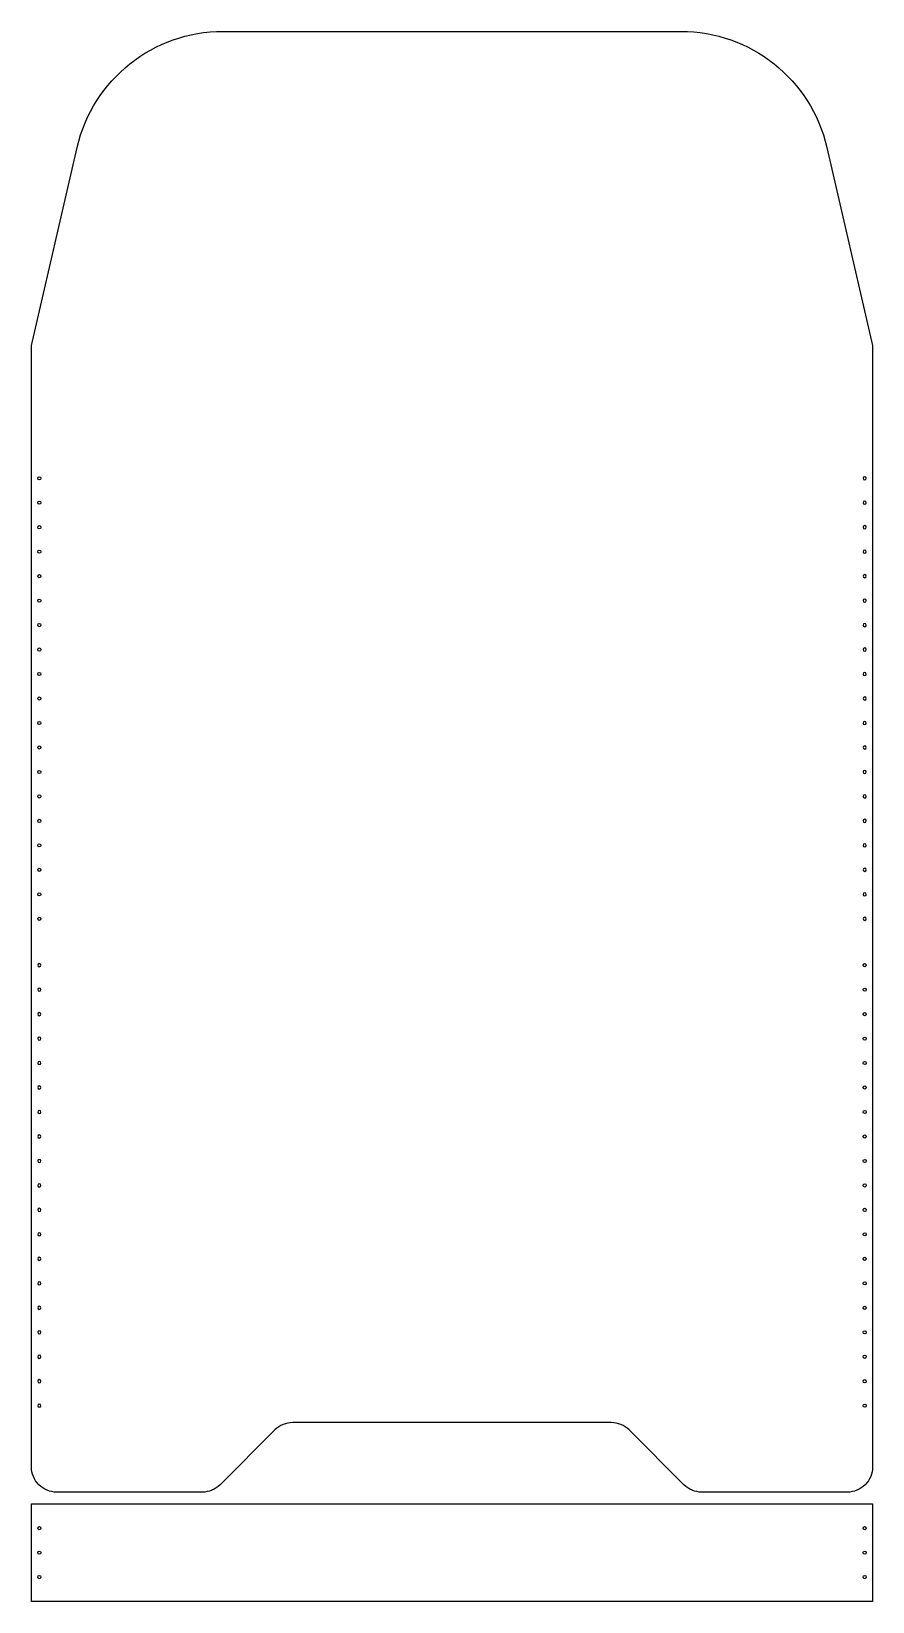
# Model space of a CAD drawing. Header units: millimetres. Extents: x 1599 to 1998, y 1714 to 2459.
import ezdxf

# ---------------------------------------------------------------- set-up
doc = ezdxf.new("R2010")
doc.units = ezdxf.units.MM

# ---------------------------------------------------------------- blocks, each defined once
blk = doc.blocks.new('*U1')
blk.add_circle((0, 0), 0.75)
blk = doc.blocks.new('*U2')
at = {"color": 0, "linetype": 'ByBlock', "lineweight": -2, "transparency": 16777216, "rotation": 90}
for p in [(1603.17, 2247.33), (1603.17, 2235.72), (1603.17, 2224.11), (1603.17, 2212.5), (1603.17, 2200.89), (1603.17, 2189.28), (1603.17, 2177.67), (1603.17, 2166.06), (1603.17, 2154.44), (1603.17, 2142.83), (1603.17, 2131.22), (1603.17, 2119.61), (1603.17, 2108), (1603.17, 2096.39), (1603.17, 2084.78), (1603.17, 2073.17), (1603.17, 2061.56), (1603.17, 2049.94), (1603.17, 2038.33)]:
    blk.add_blockref('*U1', p, dxfattribs=at)
blk = doc.blocks.new('*U21')
blk.add_circle((0, 0), 0.75)
blk = doc.blocks.new('*U22')
at = {"color": 0, "linetype": 'ByBlock', "lineweight": -2, "transparency": 16777216, "rotation": 90}
for p in [(1603.17, 2247.33), (1603.17, 2235.72), (1603.17, 2224.11), (1603.17, 2212.5), (1603.17, 2200.89), (1603.17, 2189.28), (1603.17, 2177.67), (1603.17, 2166.06), (1603.17, 2154.44), (1603.17, 2142.83), (1603.17, 2131.22), (1603.17, 2119.61), (1603.17, 2108), (1603.17, 2096.39), (1603.17, 2084.78), (1603.17, 2073.17), (1603.17, 2061.56), (1603.17, 2049.94), (1603.17, 2038.33)]:
    blk.add_blockref('*U21', p, dxfattribs=at)
blk = doc.blocks.new('*U39')
blk.add_circle((0, 0), 0.75)
blk = doc.blocks.new('*U40')
at = {"color": 0, "linetype": 'ByBlock', "lineweight": -2, "transparency": 16777216, "rotation": 90}
for p in [(1603.17, 2247.33), (1603.17, 2235.72), (1603.17, 2224.11), (1603.17, 2212.5), (1603.17, 2200.89), (1603.17, 2189.28), (1603.17, 2177.67), (1603.17, 2166.06), (1603.17, 2154.44), (1603.17, 2142.83), (1603.17, 2131.22), (1603.17, 2119.61), (1603.17, 2108), (1603.17, 2096.39), (1603.17, 2084.78), (1603.17, 2073.17), (1603.17, 2061.56), (1603.17, 2049.94), (1603.17, 2038.33)]:
    blk.add_blockref('*U39', p, dxfattribs=at)
blk = doc.blocks.new('*U36')
blk.add_circle((0, 0), 0.75)
blk = doc.blocks.new('*U38')
at = {"color": 0, "linetype": 'ByBlock', "lineweight": -2, "transparency": 16777216, "rotation": 90}
for p in [(1603.17, 2247.33), (1603.17, 2235.72), (1603.17, 2224.11), (1603.17, 2212.5), (1603.17, 2200.89), (1603.17, 2189.28), (1603.17, 2177.67), (1603.17, 2166.06), (1603.17, 2154.44), (1603.17, 2142.83), (1603.17, 2131.22), (1603.17, 2119.61), (1603.17, 2108), (1603.17, 2096.39), (1603.17, 2084.78), (1603.17, 2073.17), (1603.17, 2061.56), (1603.17, 2049.94), (1603.17, 2038.33)]:
    blk.add_blockref('*U36', p, dxfattribs=at)

msp = doc.modelspace()

# ---------------------------------------------------------------- linework, layer by layer
msp.add_lwpolyline([(1874.45, 1799.33), (1723.39, 1799.33, 0.198912), (1714.9, 1795.82), (1688.93, 1769.85, -0.198912), (1680.45, 1766.33), (1611.42, 1766.33, -0.414214), (1599.42, 1778.33), (1599.42, 2310.33), (1621.11, 2404.3, -0.349216), (1690.29, 2459.33), (1907.54, 2459.33, -0.349216), (1976.72, 2404.3), (1998.42, 2310.33), (1998.42, 1778.33, -0.414214), (1986.42, 1766.33), (1917.39, 1766.33, -0.198912), (1908.9, 1769.85), (1882.93, 1795.82, 0.198912), (1874.45, 1799.33)], format="xyb")
msp.add_lwpolyline([(1998.42, 1714.41), (1599.42, 1714.41), (1599.42, 1760.85), (1998.42, 1760.85), (1998.42, 1714.41)])
for centre in [(1603.17, 1749.24), (1994.67, 1749.24), (1603.17, 1737.63), (1994.67, 1737.63), (1603.17, 1726.02), (1994.67, 1726.02)]:
    msp.add_circle(centre, 0.75)

# ---------------------------------------------------------------- block references
msp.add_blockref('*U2', (0, 0))
at = {"xscale": -1}
msp.add_blockref('*U40', (3597.84, 0), dxfattribs=at)
at = {"xscale": -1, "rotation": 180}
msp.add_blockref('*U22', (0, 4054.67), dxfattribs=at)
at = {"rotation": 180}
msp.add_blockref('*U38', (3597.84, 4054.67), dxfattribs=at)

doc.saveas('drawing.dxf')
